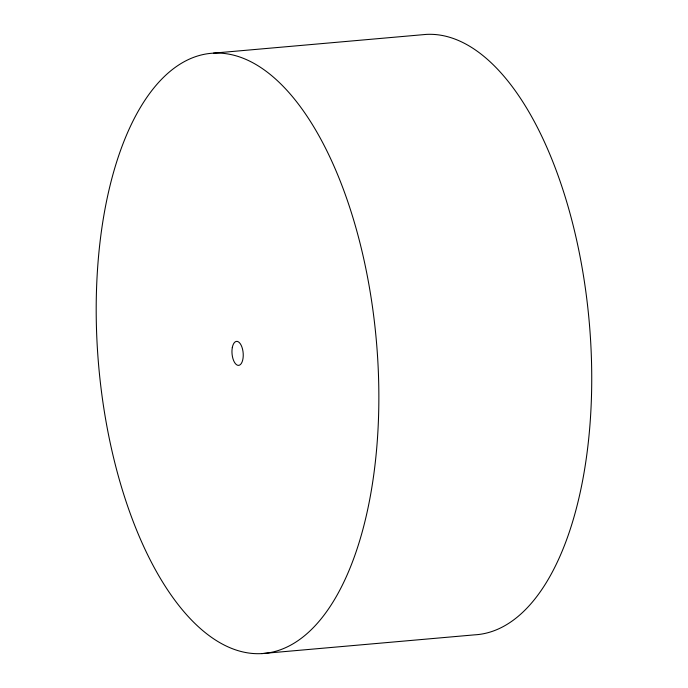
<?xml version="1.0" encoding="UTF-8"?>
<svg xmlns="http://www.w3.org/2000/svg" width="688" height="688" viewBox="0 0 688 688"><rect width="100%" height="100%" fill="white"/><g stroke="black" fill="none" stroke-linecap="round" stroke-linejoin="round"><path stroke-width="1.03" d="M213.469 53.148L426.268 34.4A301.224 139.406 85 0 1 589.685 327.376A301.224 139.406 85 0 1 474.531 634.852L261.732 653.6A301.224 139.406 85 0 1 104.911 209.539A301.224 139.406 85 0 1 346.159 196.983A301.224 139.406 85 0 1 261.732 653.6M232.295 347.621A12.049 5.573 85 0 0 238.564 365.38A12.049 5.573 85 0 0 241.944 347.122A12.049 5.573 85 0 0 232.295 347.621"/></g></svg>
